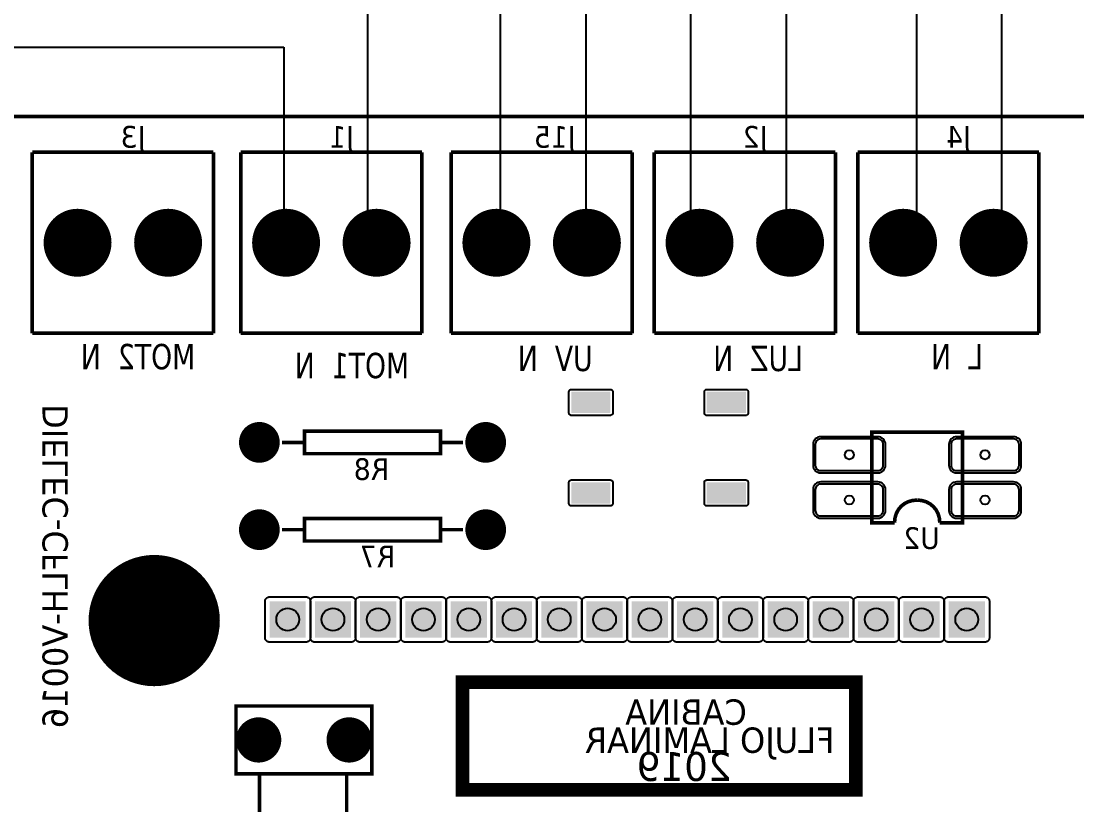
# Model space of a CAD drawing. Header units: millimetres. Extents: x 123.5 to 144.3, y 105.4 to 121.6.
# Drawn here: x 131.668 to 135.297, y 113.019 to 115.713 of the extents above; entities that cross this region are included whole.
import ezdxf

# ---------------------------------------------------------------- set-up
doc = ezdxf.new("R2010")
doc.units = ezdxf.units.MM
doc.layers.add('BLK_12AWG', color=7, linetype='Continuous')
doc.layers.add('WIRES', color=7, linetype='Continuous')
doc.styles.get("Standard").update_dxf_attribs({"font": 'tahoma.ttf'})

# ---------------------------------------------------------------- blocks, each defined once
blk = doc.blocks.new('RPAD')
blk.add_trace([(-0.5, -0.5), (-0.5, 0.5), (0.5, -0.5), (0.5, 0.5)])
blk = doc.blocks.new('EPAD')
at = {"const_width": 0.5}
blk.add_lwpolyline([(-0.25, 0, 1), (0.25, 0, 1)], format="xyb", close=True, dxfattribs=at)
blk = doc.blocks.new('Tarjeta CFLH')
for points, const_width in [([(-7.0905, -1.2844), (-1.456, -1.2844), (-1.456, 2.1675), (-7.0905, 2.1675), (-7.0905, -1.2844)], 0.008), ([(-7.0905, -1.2844), (-1.456, -1.2844), (-1.456, 2.1675), (-7.0905, 2.1675), (-7.0905, -1.2844)], 0.008), ([(-7.0905, -1.2844), (-1.456, -1.2844), (-1.456, 2.1675), (-7.0905, 2.1675), (-7.0905, -1.2844)], 0.008), ([(-5.5527, 2.0888), (-5.5527, 1.6888)], 0.008), ([(-5.1527, 2.0888), (-5.5527, 2.0888)], 0.008), ([(-5.5527, 2.0888), (-5.5527, 1.6888)], 0.008), ([(-5.1527, 2.0888), (-5.5527, 2.0888)], 0.008), ([(-5.5527, 2.0888), (-5.5527, 1.6888)], 0.008), ([(-5.1527, 2.0888), (-5.5527, 2.0888)], 0.008), ([(-5.1527, 2.0888), (-5.1527, 1.6888)], 0.008), ([(-5.1527, 2.0888), (-5.1527, 1.6888)], 0.008), ([(-5.1527, 2.0888), (-5.1527, 1.6888)], 0.008), ([(-5.0921, 2.0888), (-5.0921, 1.6888)], 0.008), ([(-4.6921, 2.0888), (-5.0921, 2.0888)], 0.008), ([(-5.0921, 2.0888), (-5.0921, 1.6888)], 0.008), ([(-4.6921, 2.0888), (-5.0921, 2.0888)], 0.008), ([(-5.0921, 2.0888), (-5.0921, 1.6888)], 0.008), ([(-4.6921, 2.0888), (-5.0921, 2.0888)], 0.008), ([(-4.6921, 2.0888), (-4.6921, 1.6888)], 0.008), ([(-4.6921, 2.0888), (-4.6921, 1.6888)], 0.008), ([(-4.6921, 2.0888), (-4.6921, 1.6888)], 0.008), ([(-4.6275, 2.0888), (-4.6275, 1.6888)], 0.008), ([(-4.2275, 2.0888), (-4.6275, 2.0888)], 0.008), ([(-4.6275, 2.0888), (-4.6275, 1.6888)], 0.008), ([(-4.2275, 2.0888), (-4.6275, 2.0888)], 0.008), ([(-4.6275, 2.0888), (-4.6275, 1.6888)], 0.008), ([(-4.2275, 2.0888), (-4.6275, 2.0888)], 0.008), ([(-4.2275, 2.0888), (-4.2275, 1.6888)], 0.008), ([(-4.2275, 2.0888), (-4.2275, 1.6888)], 0.008), ([(-4.2275, 2.0888), (-4.2275, 1.6888)], 0.008), ([(-4.1787, 2.0888), (-4.1787, 1.6888)], 0.008), ([(-3.7787, 2.0888), (-4.1787, 2.0888)], 0.008), ([(-4.1787, 2.0888), (-4.1787, 1.6888)], 0.008), ([(-3.7787, 2.0888), (-4.1787, 2.0888)], 0.008), ([(-4.1787, 2.0888), (-4.1787, 1.6888)], 0.008), ([(-3.7787, 2.0888), (-4.1787, 2.0888)], 0.008), ([(-3.7787, 2.0888), (-3.7787, 1.6888)], 0.008), ([(-3.7787, 2.0888), (-3.7787, 1.6888)], 0.008), ([(-3.7787, 2.0888), (-3.7787, 1.6888)], 0.008), ([(-3.7291, 2.0888), (-3.7291, 1.6888)], 0.008), ([(-3.3291, 2.0888), (-3.7291, 2.0888)], 0.008), ([(-3.7291, 2.0888), (-3.7291, 1.6888)], 0.008), ([(-3.3291, 2.0888), (-3.7291, 2.0888)], 0.008), ([(-3.7291, 2.0888), (-3.7291, 1.6888)], 0.008), ([(-3.3291, 2.0888), (-3.7291, 2.0888)], 0.008), ([(-3.3291, 2.0888), (-3.3291, 1.6888)], 0.008), ([(-3.3291, 2.0888), (-3.3291, 1.6888)], 0.008), ([(-3.3291, 2.0888), (-3.3291, 1.6888)], 0.008), ([(-5.1527, 1.6888), (-5.5527, 1.6888)], 0.008), ([(-5.1527, 1.6888), (-5.5527, 1.6888)], 0.008), ([(-5.1527, 1.6888), (-5.5527, 1.6888)], 0.008), ([(-4.6921, 1.6888), (-5.0921, 1.6888)], 0.008), ([(-4.6921, 1.6888), (-5.0921, 1.6888)], 0.008), ([(-4.6921, 1.6888), (-5.0921, 1.6888)], 0.008), ([(-4.2275, 1.6888), (-4.6275, 1.6888)], 0.008), ([(-4.2275, 1.6888), (-4.6275, 1.6888)], 0.008), ([(-4.2275, 1.6888), (-4.6275, 1.6888)], 0.008), ([(-3.7787, 1.6888), (-4.1787, 1.6888)], 0.008), ([(-3.7787, 1.6888), (-4.1787, 1.6888)], 0.008), ([(-3.7787, 1.6888), (-4.1787, 1.6888)], 0.008), ([(-3.3291, 1.6888), (-3.7291, 1.6888)], 0.008), ([(-3.3291, 1.6888), (-3.7291, 1.6888)], 0.008), ([(-3.3291, 1.6888), (-3.7291, 1.6888)], 0.008), ([(-4.9511, 1.4228), (-4.6511, 1.4228), (-4.6511, 1.4728), (-4.9511, 1.4728), (-4.9511, 1.4228)], 0.008), ([(-4.9511, 1.4228), (-4.6511, 1.4228), (-4.6511, 1.4728), (-4.9511, 1.4728), (-4.9511, 1.4228)], 0.008), ([(-4.9511, 1.4228), (-4.6511, 1.4228), (-4.6511, 1.4728), (-4.9511, 1.4728), (-4.9511, 1.4228)], 0.008), ([(-3.548, 1.2703), (-3.498, 1.2703), (-3.498, 1.4703), (-3.698, 1.4703), (-3.698, 1.2703), (-3.648, 1.2703)], 0.008), ([(-3.548, 1.2703), (-3.498, 1.2703), (-3.498, 1.4703), (-3.698, 1.4703), (-3.698, 1.2703), (-3.648, 1.2703)], 0.008), ([(-3.548, 1.2703), (-3.498, 1.2703), (-3.498, 1.4703), (-3.698, 1.4703), (-3.698, 1.2703), (-3.648, 1.2703)], 0.008), ([(-4.9511, 1.4478), (-5.0011, 1.4478)], 0.008), ([(-4.9511, 1.4478), (-5.0011, 1.4478)], 0.008), ([(-4.9511, 1.4478), (-5.0011, 1.4478)], 0.008), ([(-4.6011, 1.4478), (-4.6511, 1.4478)], 0.008), ([(-4.6011, 1.4478), (-4.6511, 1.4478)], 0.008), ([(-4.6011, 1.4478), (-4.6511, 1.4478)], 0.008), ([(-3.598, 1.3203), (-3.6084, 1.3193), (-3.618, 1.3166), (-3.6265, 1.3121), (-3.6338, 1.3062), (-3.6398, 1.2989), (-3.6442, 1.2903), (-3.647, 1.2808), (-3.648, 1.2703)], 0.008), ([(-3.598, 1.3203), (-3.6084, 1.3193), (-3.618, 1.3166), (-3.6265, 1.3121), (-3.6338, 1.3062), (-3.6398, 1.2989), (-3.6442, 1.2903), (-3.647, 1.2808), (-3.648, 1.2703)], 0.008), ([(-3.598, 1.3203), (-3.6084, 1.3193), (-3.618, 1.3166), (-3.6265, 1.3121), (-3.6338, 1.3062), (-3.6398, 1.2989), (-3.6442, 1.2903), (-3.647, 1.2808), (-3.648, 1.2703)], 0.008), ([(-3.598, 1.3203), (-3.5878, 1.3193), (-3.5783, 1.3166), (-3.5698, 1.3121), (-3.5625, 1.3062), (-3.5564, 1.2989), (-3.5518, 1.2903), (-3.549, 1.2808), (-3.548, 1.2703)], 0.008), ([(-3.598, 1.3203), (-3.5878, 1.3193), (-3.5783, 1.3166), (-3.5698, 1.3121), (-3.5625, 1.3062), (-3.5564, 1.2989), (-3.5518, 1.2903), (-3.549, 1.2808), (-3.548, 1.2703)], 0.008), ([(-3.598, 1.3203), (-3.5878, 1.3193), (-3.5783, 1.3166), (-3.5698, 1.3121), (-3.5625, 1.3062), (-3.5564, 1.2989), (-3.5518, 1.2903), (-3.549, 1.2808), (-3.548, 1.2703)], 0.008), ([(-4.9511, 1.2299), (-4.6511, 1.2299), (-4.6511, 1.2799), (-4.9511, 1.2799), (-4.9511, 1.2299)], 0.008), ([(-4.9511, 1.2299), (-4.6511, 1.2299), (-4.6511, 1.2799), (-4.9511, 1.2799), (-4.9511, 1.2299)], 0.008), ([(-4.9511, 1.2299), (-4.6511, 1.2299), (-4.6511, 1.2799), (-4.9511, 1.2799), (-4.9511, 1.2299)], 0.008), ([(-5.0011, 1.2549), (-4.9511, 1.2549)], 0.008), ([(-5.0011, 1.2549), (-4.9511, 1.2549)], 0.008), ([(-5.0011, 1.2549), (-4.9511, 1.2549)], 0.008), ([(-4.6511, 1.2549), (-4.6011, 1.2549)], 0.008), ([(-4.6511, 1.2549), (-4.6011, 1.2549)], 0.008), ([(-4.6511, 1.2549), (-4.6011, 1.2549)], 0.008), ([(-4.6026, 0.6803), (-3.7335, 0.6803), (-3.7335, 0.918), (-4.6026, 0.918), (-4.6026, 0.6803)], 0.03), ([(-4.6026, 0.6803), (-3.7335, 0.6803), (-3.7335, 0.918), (-4.6026, 0.918), (-4.6026, 0.6803)], 0.03), ([(-4.6026, 0.6803), (-3.7335, 0.6803), (-3.7335, 0.918), (-4.6026, 0.918), (-4.6026, 0.6803)], 0.03), ([(-5.1027, 0.7154), (-4.8027, 0.7154), (-4.8027, 0.8654), (-5.1027, 0.8654), (-5.1027, 0.7154)], 0.008), ([(-5.1027, 0.7154), (-4.8027, 0.7154), (-4.8027, 0.8654), (-5.1027, 0.8654), (-5.1027, 0.7154)], 0.008), ([(-5.1027, 0.7154), (-4.8027, 0.7154), (-4.8027, 0.8654), (-5.1027, 0.8654), (-5.1027, 0.7154)], 0.008), ([(-5.0511, 0.4951), (-4.8582, 0.4951), (-4.8582, 0.7156), (-5.0511, 0.7156), (-5.0511, 0.4951)], 0.008), ([(-5.0511, 0.4951), (-4.8582, 0.4951), (-4.8582, 0.7156), (-5.0511, 0.7156), (-5.0511, 0.4951)], 0.008), ([(-5.0511, 0.4951), (-4.8582, 0.4951), (-4.8582, 0.7156), (-5.0511, 0.7156), (-5.0511, 0.4951)], 0.008)]:
    blk.add_lwpolyline(points, dxfattribs=dict(const_width=const_width))
for points in [[(-4.3671, 1.5124), (-4.3671, 1.5597), (-4.367, 1.5607), (-4.3668, 1.5616), (-4.3663, 1.5625), (-4.3657, 1.5632), (-4.365, 1.5638), (-4.3641, 1.5643), (-4.3632, 1.5646), (-4.3621, 1.5647), (-4.2755, 1.5647), (-4.2745, 1.5646), (-4.2736, 1.5643), (-4.2727, 1.5638), (-4.272, 1.5632), (-4.2714, 1.5625), (-4.2709, 1.5616), (-4.2706, 1.5607), (-4.2705, 1.5597), (-4.2705, 1.5124), (-4.2706, 1.5114), (-4.2709, 1.5104), (-4.2714, 1.5096), (-4.272, 1.5089), (-4.2727, 1.5083), (-4.2736, 1.5078), (-4.2745, 1.5075), (-4.2755, 1.5074), (-4.3621, 1.5074), (-4.3632, 1.5075), (-4.3641, 1.5078), (-4.365, 1.5083), (-4.3657, 1.5089), (-4.3663, 1.5096), (-4.3668, 1.5104), (-4.367, 1.5114), (-4.3671, 1.5124)], [(-3.9713, 1.5597), (-3.9713, 1.5124), (-3.9714, 1.5114), (-3.9717, 1.5104), (-3.9722, 1.5096), (-3.9728, 1.5089), (-3.9735, 1.5083), (-3.9744, 1.5078), (-3.9753, 1.5075), (-3.9763, 1.5074), (-4.0629, 1.5074), (-4.064, 1.5075), (-4.0649, 1.5078), (-4.0658, 1.5083), (-4.0665, 1.5089), (-4.0671, 1.5096), (-4.0675, 1.5104), (-4.0678, 1.5114), (-4.0679, 1.5124), (-4.0679, 1.5597), (-4.0678, 1.5607), (-4.0675, 1.5616), (-4.0671, 1.5625), (-4.0665, 1.5632), (-4.0658, 1.5638), (-4.0649, 1.5643), (-4.064, 1.5646), (-4.0629, 1.5647), (-3.9763, 1.5647), (-3.9753, 1.5646), (-3.9744, 1.5643), (-3.9735, 1.5638), (-3.9728, 1.5632), (-3.9722, 1.5625), (-3.9717, 1.5616), (-3.9714, 1.5607), (-3.9713, 1.5597)], [(-3.668, 1.3973), (-3.668, 1.4433), (-3.6683, 1.4468), (-3.6693, 1.45), (-3.6708, 1.4529), (-3.6729, 1.4554), (-3.6754, 1.4574), (-3.6783, 1.459), (-3.6815, 1.46), (-3.685, 1.4603), (-3.811, 1.4603), (-3.8144, 1.46), (-3.8177, 1.459), (-3.8206, 1.4574), (-3.8231, 1.4554), (-3.8251, 1.4529), (-3.8267, 1.45), (-3.8276, 1.4468), (-3.828, 1.4433), (-3.828, 1.3973), (-3.8276, 1.3938), (-3.8267, 1.3906), (-3.8251, 1.3877), (-3.8231, 1.3852), (-3.8206, 1.3831), (-3.8177, 1.3816), (-3.8144, 1.3806), (-3.811, 1.3803), (-3.685, 1.3803), (-3.6815, 1.3806), (-3.6783, 1.3816), (-3.6754, 1.3831), (-3.6729, 1.3852), (-3.6708, 1.3877), (-3.6693, 1.3906), (-3.6683, 1.3938), (-3.668, 1.3973)], [(-3.673, 1.3973), (-3.673, 1.4433), (-3.6732, 1.4457), (-3.6739, 1.448), (-3.675, 1.4501), (-3.6764, 1.4518), (-3.6782, 1.4533), (-3.6803, 1.4544), (-3.6825, 1.4551), (-3.685, 1.4553), (-3.811, 1.4553), (-3.8134, 1.4551), (-3.8157, 1.4544), (-3.8177, 1.4533), (-3.8195, 1.4518), (-3.821, 1.4501), (-3.822, 1.448), (-3.8227, 1.4457), (-3.823, 1.4433), (-3.823, 1.3973), (-3.8227, 1.3948), (-3.822, 1.3926), (-3.821, 1.3905), (-3.8195, 1.3888), (-3.8177, 1.3873), (-3.8157, 1.3862), (-3.8134, 1.3855), (-3.811, 1.3853), (-3.685, 1.3853), (-3.6825, 1.3855), (-3.6803, 1.3862), (-3.6782, 1.3873), (-3.6764, 1.3888), (-3.675, 1.3905), (-3.6739, 1.3926), (-3.6732, 1.3948), (-3.673, 1.3973)], [(-3.368, 1.3973), (-3.368, 1.4433), (-3.3683, 1.4468), (-3.3693, 1.45), (-3.3708, 1.4529), (-3.3729, 1.4554), (-3.3754, 1.4574), (-3.3783, 1.459), (-3.3815, 1.46), (-3.385, 1.4603), (-3.511, 1.4603), (-3.5144, 1.46), (-3.5177, 1.459), (-3.5206, 1.4574), (-3.5231, 1.4554), (-3.5251, 1.4529), (-3.5267, 1.45), (-3.5276, 1.4468), (-3.528, 1.4433), (-3.528, 1.3973), (-3.5276, 1.3938), (-3.5267, 1.3906), (-3.5251, 1.3877), (-3.5231, 1.3852), (-3.5206, 1.3831), (-3.5177, 1.3816), (-3.5144, 1.3806), (-3.511, 1.3803), (-3.385, 1.3803), (-3.3815, 1.3806), (-3.3783, 1.3816), (-3.3754, 1.3831), (-3.3729, 1.3852), (-3.3708, 1.3877), (-3.3693, 1.3906), (-3.3683, 1.3938), (-3.368, 1.3973)], [(-3.373, 1.3973), (-3.373, 1.4433), (-3.3732, 1.4457), (-3.3739, 1.448), (-3.375, 1.4501), (-3.3764, 1.4518), (-3.3782, 1.4533), (-3.3803, 1.4544), (-3.3825, 1.4551), (-3.385, 1.4553), (-3.511, 1.4553), (-3.5134, 1.4551), (-3.5157, 1.4544), (-3.5177, 1.4533), (-3.5195, 1.4518), (-3.521, 1.4501), (-3.522, 1.448), (-3.5227, 1.4457), (-3.523, 1.4433), (-3.523, 1.3973), (-3.5227, 1.3948), (-3.522, 1.3926), (-3.521, 1.3905), (-3.5195, 1.3888), (-3.5177, 1.3873), (-3.5157, 1.3862), (-3.5134, 1.3855), (-3.511, 1.3853), (-3.385, 1.3853), (-3.3825, 1.3855), (-3.3803, 1.3862), (-3.3782, 1.3873), (-3.3764, 1.3888), (-3.375, 1.3905), (-3.3739, 1.3926), (-3.3732, 1.3948), (-3.373, 1.3973)], [(-4.3671, 1.3124), (-4.3671, 1.3597), (-4.367, 1.3607), (-4.3668, 1.3616), (-4.3663, 1.3625), (-4.3657, 1.3632), (-4.365, 1.3638), (-4.3641, 1.3643), (-4.3632, 1.3646), (-4.3621, 1.3647), (-4.2755, 1.3647), (-4.2745, 1.3646), (-4.2736, 1.3643), (-4.2727, 1.3638), (-4.272, 1.3632), (-4.2714, 1.3625), (-4.2709, 1.3616), (-4.2706, 1.3607), (-4.2705, 1.3597), (-4.2705, 1.3124), (-4.2706, 1.3114), (-4.2709, 1.3104), (-4.2714, 1.3096), (-4.272, 1.3089), (-4.2727, 1.3083), (-4.2736, 1.3078), (-4.2745, 1.3075), (-4.2755, 1.3074), (-4.3621, 1.3074), (-4.3632, 1.3075), (-4.3641, 1.3078), (-4.365, 1.3083), (-4.3657, 1.3089), (-4.3663, 1.3096), (-4.3668, 1.3104), (-4.367, 1.3114), (-4.3671, 1.3124)], [(-3.9713, 1.3597), (-3.9713, 1.3124), (-3.9714, 1.3114), (-3.9717, 1.3104), (-3.9722, 1.3096), (-3.9728, 1.3089), (-3.9735, 1.3083), (-3.9744, 1.3078), (-3.9753, 1.3075), (-3.9763, 1.3074), (-4.0629, 1.3074), (-4.064, 1.3075), (-4.0649, 1.3078), (-4.0658, 1.3083), (-4.0665, 1.3089), (-4.0671, 1.3096), (-4.0675, 1.3104), (-4.0678, 1.3114), (-4.0679, 1.3124), (-4.0679, 1.3597), (-4.0678, 1.3607), (-4.0675, 1.3616), (-4.0671, 1.3625), (-4.0665, 1.3632), (-4.0658, 1.3638), (-4.0649, 1.3643), (-4.064, 1.3646), (-4.0629, 1.3647), (-3.9763, 1.3647), (-3.9753, 1.3646), (-3.9744, 1.3643), (-3.9735, 1.3638), (-3.9728, 1.3632), (-3.9722, 1.3625), (-3.9717, 1.3616), (-3.9714, 1.3607), (-3.9713, 1.3597)], [(-3.668, 1.2973), (-3.668, 1.3433), (-3.6683, 1.3468), (-3.6693, 1.35), (-3.6708, 1.3529), (-3.6729, 1.3554), (-3.6754, 1.3574), (-3.6783, 1.359), (-3.6815, 1.36), (-3.685, 1.3603), (-3.811, 1.3603), (-3.8144, 1.36), (-3.8177, 1.359), (-3.8206, 1.3574), (-3.8231, 1.3554), (-3.8251, 1.3529), (-3.8267, 1.35), (-3.8276, 1.3468), (-3.828, 1.3433), (-3.828, 1.2973), (-3.8276, 1.2938), (-3.8267, 1.2906), (-3.8251, 1.2877), (-3.8231, 1.2852), (-3.8206, 1.2831), (-3.8177, 1.2816), (-3.8144, 1.2806), (-3.811, 1.2803), (-3.685, 1.2803), (-3.6815, 1.2806), (-3.6783, 1.2816), (-3.6754, 1.2831), (-3.6729, 1.2852), (-3.6708, 1.2877), (-3.6693, 1.2906), (-3.6683, 1.2938), (-3.668, 1.2973)], [(-3.673, 1.2973), (-3.673, 1.3433), (-3.6732, 1.3457), (-3.6739, 1.348), (-3.675, 1.3501), (-3.6764, 1.3518), (-3.6782, 1.3533), (-3.6803, 1.3544), (-3.6825, 1.3551), (-3.685, 1.3553), (-3.811, 1.3553), (-3.8134, 1.3551), (-3.8157, 1.3544), (-3.8177, 1.3533), (-3.8195, 1.3518), (-3.821, 1.3501), (-3.822, 1.348), (-3.8227, 1.3457), (-3.823, 1.3433), (-3.823, 1.2973), (-3.8227, 1.2948), (-3.822, 1.2926), (-3.821, 1.2905), (-3.8195, 1.2888), (-3.8177, 1.2873), (-3.8157, 1.2862), (-3.8134, 1.2855), (-3.811, 1.2853), (-3.685, 1.2853), (-3.6825, 1.2855), (-3.6803, 1.2862), (-3.6782, 1.2873), (-3.6764, 1.2888), (-3.675, 1.2905), (-3.6739, 1.2926), (-3.6732, 1.2948), (-3.673, 1.2973)], [(-3.368, 1.2973), (-3.368, 1.3433), (-3.3683, 1.3468), (-3.3693, 1.35), (-3.3708, 1.3529), (-3.3729, 1.3554), (-3.3754, 1.3574), (-3.3783, 1.359), (-3.3815, 1.36), (-3.385, 1.3603), (-3.511, 1.3603), (-3.5144, 1.36), (-3.5177, 1.359), (-3.5206, 1.3574), (-3.5231, 1.3554), (-3.5251, 1.3529), (-3.5267, 1.35), (-3.5276, 1.3468), (-3.528, 1.3433), (-3.528, 1.2973), (-3.5276, 1.2938), (-3.5267, 1.2906), (-3.5251, 1.2877), (-3.5231, 1.2852), (-3.5206, 1.2831), (-3.5177, 1.2816), (-3.5144, 1.2806), (-3.511, 1.2803), (-3.385, 1.2803), (-3.3815, 1.2806), (-3.3783, 1.2816), (-3.3754, 1.2831), (-3.3729, 1.2852), (-3.3708, 1.2877), (-3.3693, 1.2906), (-3.3683, 1.2938), (-3.368, 1.2973)], [(-3.373, 1.2973), (-3.373, 1.3433), (-3.3732, 1.3457), (-3.3739, 1.348), (-3.375, 1.3501), (-3.3764, 1.3518), (-3.3782, 1.3533), (-3.3803, 1.3544), (-3.3825, 1.3551), (-3.385, 1.3553), (-3.511, 1.3553), (-3.5134, 1.3551), (-3.5157, 1.3544), (-3.5177, 1.3533), (-3.5195, 1.3518), (-3.521, 1.3501), (-3.522, 1.348), (-3.5227, 1.3457), (-3.523, 1.3433), (-3.523, 1.2973), (-3.5227, 1.2948), (-3.522, 1.2926), (-3.521, 1.2905), (-3.5195, 1.2888), (-3.5177, 1.2873), (-3.5157, 1.2862), (-3.5134, 1.2855), (-3.511, 1.2853), (-3.385, 1.2853), (-3.3825, 1.2855), (-3.3803, 1.2862), (-3.3782, 1.2873), (-3.3764, 1.2888), (-3.375, 1.2905), (-3.3739, 1.2926), (-3.3732, 1.2948), (-3.373, 1.2973)], [(-5.0285, 1.1065), (-4.9485, 1.1065), (-4.9474, 1.1065), (-4.9464, 1.1063), (-4.9455, 1.1061), (-4.9445, 1.1057), (-4.9437, 1.1053), (-4.9428, 1.1048), (-4.9421, 1.1043), (-4.9414, 1.1036), (-4.9407, 1.1029), (-4.9402, 1.1022), (-4.9397, 1.1013), (-4.9392, 1.1005), (-4.9389, 1.0995), (-4.9387, 1.0986), (-4.9385, 1.0976), (-4.9385, 1.0965), (-4.9385, 1.0165), (-4.9385, 1.0155), (-4.9387, 1.0145), (-4.9389, 1.0135), (-4.9392, 1.0126), (-4.9397, 1.0117), (-4.9402, 1.0109), (-4.9407, 1.0101), (-4.9414, 1.0094), (-4.9421, 1.0088), (-4.9428, 1.0082), (-4.9437, 1.0077), (-4.9445, 1.0073), (-4.9455, 1.007), (-4.9464, 1.0067), (-4.9474, 1.0066), (-4.9485, 1.0065), (-5.0285, 1.0065), (-5.0295, 1.0066), (-5.0305, 1.0067), (-5.0315, 1.007), (-5.0324, 1.0073), (-5.0333, 1.0077), (-5.0341, 1.0082), (-5.0349, 1.0088), (-5.0356, 1.0094), (-5.0362, 1.0101), (-5.0368, 1.0109), (-5.0373, 1.0117), (-5.0377, 1.0126), (-5.038, 1.0135), (-5.0383, 1.0145), (-5.0384, 1.0155), (-5.0385, 1.0165), (-5.0385, 1.0965), (-5.0384, 1.0976), (-5.0383, 1.0986), (-5.038, 1.0995), (-5.0377, 1.1005), (-5.0373, 1.1013), (-5.0368, 1.1022), (-5.0362, 1.1029), (-5.0356, 1.1036), (-5.0349, 1.1043), (-5.0341, 1.1048), (-5.0333, 1.1053), (-5.0324, 1.1057), (-5.0315, 1.1061), (-5.0305, 1.1063), (-5.0295, 1.1065), (-5.0285, 1.1065)], [(-4.9285, 1.1065), (-4.8485, 1.1065), (-4.8474, 1.1065), (-4.8464, 1.1063), (-4.8455, 1.1061), (-4.8445, 1.1057), (-4.8437, 1.1053), (-4.8428, 1.1048), (-4.8421, 1.1043), (-4.8414, 1.1036), (-4.8407, 1.1029), (-4.8402, 1.1022), (-4.8397, 1.1013), (-4.8392, 1.1005), (-4.8389, 1.0995), (-4.8387, 1.0986), (-4.8385, 1.0976), (-4.8385, 1.0965), (-4.8385, 1.0165), (-4.8385, 1.0155), (-4.8387, 1.0145), (-4.8389, 1.0135), (-4.8392, 1.0126), (-4.8397, 1.0117), (-4.8402, 1.0109), (-4.8407, 1.0101), (-4.8414, 1.0094), (-4.8421, 1.0088), (-4.8428, 1.0082), (-4.8437, 1.0077), (-4.8445, 1.0073), (-4.8455, 1.007), (-4.8464, 1.0067), (-4.8474, 1.0066), (-4.8485, 1.0065), (-4.9285, 1.0065), (-4.9295, 1.0066), (-4.9305, 1.0067), (-4.9315, 1.007), (-4.9324, 1.0073), (-4.9333, 1.0077), (-4.9341, 1.0082), (-4.9349, 1.0088), (-4.9356, 1.0094), (-4.9362, 1.0101), (-4.9368, 1.0109), (-4.9373, 1.0117), (-4.9377, 1.0126), (-4.938, 1.0135), (-4.9383, 1.0145), (-4.9384, 1.0155), (-4.9385, 1.0165), (-4.9385, 1.0965), (-4.9384, 1.0976), (-4.9383, 1.0986), (-4.938, 1.0995), (-4.9377, 1.1005), (-4.9373, 1.1013), (-4.9368, 1.1022), (-4.9362, 1.1029), (-4.9356, 1.1036), (-4.9349, 1.1043), (-4.9341, 1.1048), (-4.9333, 1.1053), (-4.9324, 1.1057), (-4.9315, 1.1061), (-4.9305, 1.1063), (-4.9295, 1.1065), (-4.9285, 1.1065)], [(-4.8285, 1.1065), (-4.7485, 1.1065), (-4.7474, 1.1065), (-4.7464, 1.1063), (-4.7455, 1.1061), (-4.7445, 1.1057), (-4.7437, 1.1053), (-4.7428, 1.1048), (-4.7421, 1.1043), (-4.7414, 1.1036), (-4.7407, 1.1029), (-4.7402, 1.1022), (-4.7397, 1.1013), (-4.7392, 1.1005), (-4.7389, 1.0995), (-4.7387, 1.0986), (-4.7385, 1.0976), (-4.7385, 1.0965), (-4.7385, 1.0165), (-4.7385, 1.0155), (-4.7387, 1.0145), (-4.7389, 1.0135), (-4.7392, 1.0126), (-4.7397, 1.0117), (-4.7402, 1.0109), (-4.7407, 1.0101), (-4.7414, 1.0094), (-4.7421, 1.0088), (-4.7428, 1.0082), (-4.7437, 1.0077), (-4.7445, 1.0073), (-4.7455, 1.007), (-4.7464, 1.0067), (-4.7474, 1.0066), (-4.7485, 1.0065), (-4.8285, 1.0065), (-4.8295, 1.0066), (-4.8305, 1.0067), (-4.8315, 1.007), (-4.8324, 1.0073), (-4.8333, 1.0077), (-4.8341, 1.0082), (-4.8349, 1.0088), (-4.8356, 1.0094), (-4.8362, 1.0101), (-4.8368, 1.0109), (-4.8373, 1.0117), (-4.8377, 1.0126), (-4.838, 1.0135), (-4.8383, 1.0145), (-4.8384, 1.0155), (-4.8385, 1.0165), (-4.8385, 1.0965), (-4.8384, 1.0976), (-4.8383, 1.0986), (-4.838, 1.0995), (-4.8377, 1.1005), (-4.8373, 1.1013), (-4.8368, 1.1022), (-4.8362, 1.1029), (-4.8356, 1.1036), (-4.8349, 1.1043), (-4.8341, 1.1048), (-4.8333, 1.1053), (-4.8324, 1.1057), (-4.8315, 1.1061), (-4.8305, 1.1063), (-4.8295, 1.1065), (-4.8285, 1.1065)], [(-4.7285, 1.1065), (-4.6485, 1.1065), (-4.6474, 1.1065), (-4.6464, 1.1063), (-4.6455, 1.1061), (-4.6445, 1.1057), (-4.6437, 1.1053), (-4.6428, 1.1048), (-4.6421, 1.1043), (-4.6414, 1.1036), (-4.6407, 1.1029), (-4.6402, 1.1022), (-4.6397, 1.1013), (-4.6392, 1.1005), (-4.6389, 1.0995), (-4.6387, 1.0986), (-4.6385, 1.0976), (-4.6385, 1.0965), (-4.6385, 1.0165), (-4.6385, 1.0155), (-4.6387, 1.0145), (-4.6389, 1.0135), (-4.6392, 1.0126), (-4.6397, 1.0117), (-4.6402, 1.0109), (-4.6407, 1.0101), (-4.6414, 1.0094), (-4.6421, 1.0088), (-4.6428, 1.0082), (-4.6437, 1.0077), (-4.6445, 1.0073), (-4.6455, 1.007), (-4.6464, 1.0067), (-4.6474, 1.0066), (-4.6485, 1.0065), (-4.7285, 1.0065), (-4.7295, 1.0066), (-4.7305, 1.0067), (-4.7315, 1.007), (-4.7324, 1.0073), (-4.7333, 1.0077), (-4.7341, 1.0082), (-4.7349, 1.0088), (-4.7356, 1.0094), (-4.7362, 1.0101), (-4.7368, 1.0109), (-4.7373, 1.0117), (-4.7377, 1.0126), (-4.738, 1.0135), (-4.7383, 1.0145), (-4.7384, 1.0155), (-4.7385, 1.0165), (-4.7385, 1.0965), (-4.7384, 1.0976), (-4.7383, 1.0986), (-4.738, 1.0995), (-4.7377, 1.1005), (-4.7373, 1.1013), (-4.7368, 1.1022), (-4.7362, 1.1029), (-4.7356, 1.1036), (-4.7349, 1.1043), (-4.7341, 1.1048), (-4.7333, 1.1053), (-4.7324, 1.1057), (-4.7315, 1.1061), (-4.7305, 1.1063), (-4.7295, 1.1065), (-4.7285, 1.1065)], [(-4.6285, 1.1065), (-4.5485, 1.1065), (-4.5474, 1.1065), (-4.5464, 1.1063), (-4.5455, 1.1061), (-4.5445, 1.1057), (-4.5437, 1.1053), (-4.5428, 1.1048), (-4.5421, 1.1043), (-4.5414, 1.1036), (-4.5407, 1.1029), (-4.5402, 1.1022), (-4.5397, 1.1013), (-4.5392, 1.1005), (-4.5389, 1.0995), (-4.5387, 1.0986), (-4.5385, 1.0976), (-4.5385, 1.0965), (-4.5385, 1.0165), (-4.5385, 1.0155), (-4.5387, 1.0145), (-4.5389, 1.0135), (-4.5392, 1.0126), (-4.5397, 1.0117), (-4.5402, 1.0109), (-4.5407, 1.0101), (-4.5414, 1.0094), (-4.5421, 1.0088), (-4.5428, 1.0082), (-4.5437, 1.0077), (-4.5445, 1.0073), (-4.5455, 1.007), (-4.5464, 1.0067), (-4.5474, 1.0066), (-4.5485, 1.0065), (-4.6285, 1.0065), (-4.6295, 1.0066), (-4.6305, 1.0067), (-4.6315, 1.007), (-4.6324, 1.0073), (-4.6333, 1.0077), (-4.6341, 1.0082), (-4.6349, 1.0088), (-4.6356, 1.0094), (-4.6362, 1.0101), (-4.6368, 1.0109), (-4.6373, 1.0117), (-4.6377, 1.0126), (-4.638, 1.0135), (-4.6383, 1.0145), (-4.6384, 1.0155), (-4.6385, 1.0165), (-4.6385, 1.0965), (-4.6384, 1.0976), (-4.6383, 1.0986), (-4.638, 1.0995), (-4.6377, 1.1005), (-4.6373, 1.1013), (-4.6368, 1.1022), (-4.6362, 1.1029), (-4.6356, 1.1036), (-4.6349, 1.1043), (-4.6341, 1.1048), (-4.6333, 1.1053), (-4.6324, 1.1057), (-4.6315, 1.1061), (-4.6305, 1.1063), (-4.6295, 1.1065), (-4.6285, 1.1065)], [(-4.5285, 1.1065), (-4.4485, 1.1065), (-4.4474, 1.1065), (-4.4464, 1.1063), (-4.4455, 1.1061), (-4.4445, 1.1057), (-4.4437, 1.1053), (-4.4428, 1.1048), (-4.4421, 1.1043), (-4.4414, 1.1036), (-4.4407, 1.1029), (-4.4402, 1.1022), (-4.4397, 1.1013), (-4.4392, 1.1005), (-4.4389, 1.0995), (-4.4387, 1.0986), (-4.4385, 1.0976), (-4.4385, 1.0965), (-4.4385, 1.0165), (-4.4385, 1.0155), (-4.4387, 1.0145), (-4.4389, 1.0135), (-4.4392, 1.0126), (-4.4397, 1.0117), (-4.4402, 1.0109), (-4.4407, 1.0101), (-4.4414, 1.0094), (-4.4421, 1.0088), (-4.4428, 1.0082), (-4.4437, 1.0077), (-4.4445, 1.0073), (-4.4455, 1.007), (-4.4464, 1.0067), (-4.4474, 1.0066), (-4.4485, 1.0065), (-4.5285, 1.0065), (-4.5295, 1.0066), (-4.5305, 1.0067), (-4.5315, 1.007), (-4.5324, 1.0073), (-4.5333, 1.0077), (-4.5341, 1.0082), (-4.5349, 1.0088), (-4.5356, 1.0094), (-4.5362, 1.0101), (-4.5368, 1.0109), (-4.5373, 1.0117), (-4.5377, 1.0126), (-4.538, 1.0135), (-4.5383, 1.0145), (-4.5384, 1.0155), (-4.5385, 1.0165), (-4.5385, 1.0965), (-4.5384, 1.0976), (-4.5383, 1.0986), (-4.538, 1.0995), (-4.5377, 1.1005), (-4.5373, 1.1013), (-4.5368, 1.1022), (-4.5362, 1.1029), (-4.5356, 1.1036), (-4.5349, 1.1043), (-4.5341, 1.1048), (-4.5333, 1.1053), (-4.5324, 1.1057), (-4.5315, 1.1061), (-4.5305, 1.1063), (-4.5295, 1.1065), (-4.5285, 1.1065)], [(-4.4285, 1.1065), (-4.3485, 1.1065), (-4.3474, 1.1065), (-4.3464, 1.1063), (-4.3455, 1.1061), (-4.3445, 1.1057), (-4.3437, 1.1053), (-4.3428, 1.1048), (-4.3421, 1.1043), (-4.3414, 1.1036), (-4.3407, 1.1029), (-4.3402, 1.1022), (-4.3397, 1.1013), (-4.3392, 1.1005), (-4.3389, 1.0995), (-4.3387, 1.0986), (-4.3385, 1.0976), (-4.3385, 1.0965), (-4.3385, 1.0165), (-4.3385, 1.0155), (-4.3387, 1.0145), (-4.3389, 1.0135), (-4.3392, 1.0126), (-4.3397, 1.0117), (-4.3402, 1.0109), (-4.3407, 1.0101), (-4.3414, 1.0094), (-4.3421, 1.0088), (-4.3428, 1.0082), (-4.3437, 1.0077), (-4.3445, 1.0073), (-4.3455, 1.007), (-4.3464, 1.0067), (-4.3474, 1.0066), (-4.3485, 1.0065), (-4.4285, 1.0065), (-4.4295, 1.0066), (-4.4305, 1.0067), (-4.4315, 1.007), (-4.4324, 1.0073), (-4.4333, 1.0077), (-4.4341, 1.0082), (-4.4349, 1.0088), (-4.4356, 1.0094), (-4.4362, 1.0101), (-4.4368, 1.0109), (-4.4373, 1.0117), (-4.4377, 1.0126), (-4.438, 1.0135), (-4.4383, 1.0145), (-4.4384, 1.0155), (-4.4385, 1.0165), (-4.4385, 1.0965), (-4.4384, 1.0976), (-4.4383, 1.0986), (-4.438, 1.0995), (-4.4377, 1.1005), (-4.4373, 1.1013), (-4.4368, 1.1022), (-4.4362, 1.1029), (-4.4356, 1.1036), (-4.4349, 1.1043), (-4.4341, 1.1048), (-4.4333, 1.1053), (-4.4324, 1.1057), (-4.4315, 1.1061), (-4.4305, 1.1063), (-4.4295, 1.1065), (-4.4285, 1.1065)], [(-4.3285, 1.1065), (-4.2485, 1.1065), (-4.2474, 1.1065), (-4.2464, 1.1063), (-4.2455, 1.1061), (-4.2445, 1.1057), (-4.2437, 1.1053), (-4.2428, 1.1048), (-4.2421, 1.1043), (-4.2414, 1.1036), (-4.2407, 1.1029), (-4.2402, 1.1022), (-4.2397, 1.1013), (-4.2392, 1.1005), (-4.2389, 1.0995), (-4.2387, 1.0986), (-4.2385, 1.0976), (-4.2385, 1.0965), (-4.2385, 1.0165), (-4.2385, 1.0155), (-4.2387, 1.0145), (-4.2389, 1.0135), (-4.2392, 1.0126), (-4.2397, 1.0117), (-4.2402, 1.0109), (-4.2407, 1.0101), (-4.2414, 1.0094), (-4.2421, 1.0088), (-4.2428, 1.0082), (-4.2437, 1.0077), (-4.2445, 1.0073), (-4.2455, 1.007), (-4.2464, 1.0067), (-4.2474, 1.0066), (-4.2485, 1.0065), (-4.3285, 1.0065), (-4.3295, 1.0066), (-4.3305, 1.0067), (-4.3315, 1.007), (-4.3324, 1.0073), (-4.3333, 1.0077), (-4.3341, 1.0082), (-4.3349, 1.0088), (-4.3356, 1.0094), (-4.3362, 1.0101), (-4.3368, 1.0109), (-4.3373, 1.0117), (-4.3377, 1.0126), (-4.338, 1.0135), (-4.3383, 1.0145), (-4.3384, 1.0155), (-4.3385, 1.0165), (-4.3385, 1.0965), (-4.3384, 1.0976), (-4.3383, 1.0986), (-4.338, 1.0995), (-4.3377, 1.1005), (-4.3373, 1.1013), (-4.3368, 1.1022), (-4.3362, 1.1029), (-4.3356, 1.1036), (-4.3349, 1.1043), (-4.3341, 1.1048), (-4.3333, 1.1053), (-4.3324, 1.1057), (-4.3315, 1.1061), (-4.3305, 1.1063), (-4.3295, 1.1065), (-4.3285, 1.1065)], [(-4.2285, 1.1065), (-4.1485, 1.1065), (-4.1474, 1.1065), (-4.1464, 1.1063), (-4.1455, 1.1061), (-4.1445, 1.1057), (-4.1437, 1.1053), (-4.1428, 1.1048), (-4.1421, 1.1043), (-4.1414, 1.1036), (-4.1407, 1.1029), (-4.1402, 1.1022), (-4.1397, 1.1013), (-4.1392, 1.1005), (-4.1389, 1.0995), (-4.1387, 1.0986), (-4.1385, 1.0976), (-4.1385, 1.0965), (-4.1385, 1.0165), (-4.1385, 1.0155), (-4.1387, 1.0145), (-4.1389, 1.0135), (-4.1392, 1.0126), (-4.1397, 1.0117), (-4.1402, 1.0109), (-4.1407, 1.0101), (-4.1414, 1.0094), (-4.1421, 1.0088), (-4.1428, 1.0082), (-4.1437, 1.0077), (-4.1445, 1.0073), (-4.1455, 1.007), (-4.1464, 1.0067), (-4.1474, 1.0066), (-4.1485, 1.0065), (-4.2285, 1.0065), (-4.2295, 1.0066), (-4.2305, 1.0067), (-4.2315, 1.007), (-4.2324, 1.0073), (-4.2333, 1.0077), (-4.2341, 1.0082), (-4.2349, 1.0088), (-4.2356, 1.0094), (-4.2362, 1.0101), (-4.2368, 1.0109), (-4.2373, 1.0117), (-4.2377, 1.0126), (-4.238, 1.0135), (-4.2383, 1.0145), (-4.2384, 1.0155), (-4.2385, 1.0165), (-4.2385, 1.0965), (-4.2384, 1.0976), (-4.2383, 1.0986), (-4.238, 1.0995), (-4.2377, 1.1005), (-4.2373, 1.1013), (-4.2368, 1.1022), (-4.2362, 1.1029), (-4.2356, 1.1036), (-4.2349, 1.1043), (-4.2341, 1.1048), (-4.2333, 1.1053), (-4.2324, 1.1057), (-4.2315, 1.1061), (-4.2305, 1.1063), (-4.2295, 1.1065), (-4.2285, 1.1065)], [(-4.1285, 1.1065), (-4.0485, 1.1065), (-4.0474, 1.1065), (-4.0464, 1.1063), (-4.0455, 1.1061), (-4.0445, 1.1057), (-4.0437, 1.1053), (-4.0428, 1.1048), (-4.0421, 1.1043), (-4.0414, 1.1036), (-4.0407, 1.1029), (-4.0402, 1.1022), (-4.0397, 1.1013), (-4.0392, 1.1005), (-4.0389, 1.0995), (-4.0387, 1.0986), (-4.0385, 1.0976), (-4.0385, 1.0965), (-4.0385, 1.0165), (-4.0385, 1.0155), (-4.0387, 1.0145), (-4.0389, 1.0135), (-4.0392, 1.0126), (-4.0397, 1.0117), (-4.0402, 1.0109), (-4.0407, 1.0101), (-4.0414, 1.0094), (-4.0421, 1.0088), (-4.0428, 1.0082), (-4.0437, 1.0077), (-4.0445, 1.0073), (-4.0455, 1.007), (-4.0464, 1.0067), (-4.0474, 1.0066), (-4.0485, 1.0065), (-4.1285, 1.0065), (-4.1295, 1.0066), (-4.1305, 1.0067), (-4.1315, 1.007), (-4.1324, 1.0073), (-4.1333, 1.0077), (-4.1341, 1.0082), (-4.1349, 1.0088), (-4.1356, 1.0094), (-4.1362, 1.0101), (-4.1368, 1.0109), (-4.1373, 1.0117), (-4.1377, 1.0126), (-4.138, 1.0135), (-4.1383, 1.0145), (-4.1384, 1.0155), (-4.1385, 1.0165), (-4.1385, 1.0965), (-4.1384, 1.0976), (-4.1383, 1.0986), (-4.138, 1.0995), (-4.1377, 1.1005), (-4.1373, 1.1013), (-4.1368, 1.1022), (-4.1362, 1.1029), (-4.1356, 1.1036), (-4.1349, 1.1043), (-4.1341, 1.1048), (-4.1333, 1.1053), (-4.1324, 1.1057), (-4.1315, 1.1061), (-4.1305, 1.1063), (-4.1295, 1.1065), (-4.1285, 1.1065)], [(-4.0285, 1.1065), (-3.9485, 1.1065), (-3.9474, 1.1065), (-3.9464, 1.1063), (-3.9455, 1.1061), (-3.9445, 1.1057), (-3.9437, 1.1053), (-3.9428, 1.1048), (-3.9421, 1.1043), (-3.9414, 1.1036), (-3.9407, 1.1029), (-3.9402, 1.1022), (-3.9397, 1.1013), (-3.9392, 1.1005), (-3.9389, 1.0995), (-3.9387, 1.0986), (-3.9385, 1.0976), (-3.9385, 1.0965), (-3.9385, 1.0165), (-3.9385, 1.0155), (-3.9387, 1.0145), (-3.9389, 1.0135), (-3.9392, 1.0126), (-3.9397, 1.0117), (-3.9402, 1.0109), (-3.9407, 1.0101), (-3.9414, 1.0094), (-3.9421, 1.0088), (-3.9428, 1.0082), (-3.9437, 1.0077), (-3.9445, 1.0073), (-3.9455, 1.007), (-3.9464, 1.0067), (-3.9474, 1.0066), (-3.9485, 1.0065), (-4.0285, 1.0065), (-4.0295, 1.0066), (-4.0305, 1.0067), (-4.0315, 1.007), (-4.0324, 1.0073), (-4.0333, 1.0077), (-4.0341, 1.0082), (-4.0349, 1.0088), (-4.0356, 1.0094), (-4.0362, 1.0101), (-4.0368, 1.0109), (-4.0373, 1.0117), (-4.0377, 1.0126), (-4.038, 1.0135), (-4.0383, 1.0145), (-4.0384, 1.0155), (-4.0385, 1.0165), (-4.0385, 1.0965), (-4.0384, 1.0976), (-4.0383, 1.0986), (-4.038, 1.0995), (-4.0377, 1.1005), (-4.0373, 1.1013), (-4.0368, 1.1022), (-4.0362, 1.1029), (-4.0356, 1.1036), (-4.0349, 1.1043), (-4.0341, 1.1048), (-4.0333, 1.1053), (-4.0324, 1.1057), (-4.0315, 1.1061), (-4.0305, 1.1063), (-4.0295, 1.1065), (-4.0285, 1.1065)], [(-3.9285, 1.1065), (-3.8485, 1.1065), (-3.8474, 1.1065), (-3.8464, 1.1063), (-3.8455, 1.1061), (-3.8445, 1.1057), (-3.8437, 1.1053), (-3.8428, 1.1048), (-3.8421, 1.1043), (-3.8414, 1.1036), (-3.8407, 1.1029), (-3.8402, 1.1022), (-3.8397, 1.1013), (-3.8392, 1.1005), (-3.8389, 1.0995), (-3.8387, 1.0986), (-3.8385, 1.0976), (-3.8385, 1.0965), (-3.8385, 1.0165), (-3.8385, 1.0155), (-3.8387, 1.0145), (-3.8389, 1.0135), (-3.8392, 1.0126), (-3.8397, 1.0117), (-3.8402, 1.0109), (-3.8407, 1.0101), (-3.8414, 1.0094), (-3.8421, 1.0088), (-3.8428, 1.0082), (-3.8437, 1.0077), (-3.8445, 1.0073), (-3.8455, 1.007), (-3.8464, 1.0067), (-3.8474, 1.0066), (-3.8485, 1.0065), (-3.9285, 1.0065), (-3.9295, 1.0066), (-3.9305, 1.0067), (-3.9315, 1.007), (-3.9324, 1.0073), (-3.9333, 1.0077), (-3.9341, 1.0082), (-3.9349, 1.0088), (-3.9356, 1.0094), (-3.9362, 1.0101), (-3.9368, 1.0109), (-3.9373, 1.0117), (-3.9377, 1.0126), (-3.938, 1.0135), (-3.9383, 1.0145), (-3.9384, 1.0155), (-3.9385, 1.0165), (-3.9385, 1.0965), (-3.9384, 1.0976), (-3.9383, 1.0986), (-3.938, 1.0995), (-3.9377, 1.1005), (-3.9373, 1.1013), (-3.9368, 1.1022), (-3.9362, 1.1029), (-3.9356, 1.1036), (-3.9349, 1.1043), (-3.9341, 1.1048), (-3.9333, 1.1053), (-3.9324, 1.1057), (-3.9315, 1.1061), (-3.9305, 1.1063), (-3.9295, 1.1065), (-3.9285, 1.1065)], [(-3.8285, 1.1065), (-3.7485, 1.1065), (-3.7474, 1.1065), (-3.7464, 1.1063), (-3.7455, 1.1061), (-3.7445, 1.1057), (-3.7437, 1.1053), (-3.7428, 1.1048), (-3.7421, 1.1043), (-3.7414, 1.1036), (-3.7407, 1.1029), (-3.7402, 1.1022), (-3.7397, 1.1013), (-3.7392, 1.1005), (-3.7389, 1.0995), (-3.7387, 1.0986), (-3.7385, 1.0976), (-3.7385, 1.0965), (-3.7385, 1.0165), (-3.7385, 1.0155), (-3.7387, 1.0145), (-3.7389, 1.0135), (-3.7392, 1.0126), (-3.7397, 1.0117), (-3.7402, 1.0109), (-3.7407, 1.0101), (-3.7414, 1.0094), (-3.7421, 1.0088), (-3.7428, 1.0082), (-3.7437, 1.0077), (-3.7445, 1.0073), (-3.7455, 1.007), (-3.7464, 1.0067), (-3.7474, 1.0066), (-3.7485, 1.0065), (-3.8285, 1.0065), (-3.8295, 1.0066), (-3.8305, 1.0067), (-3.8315, 1.007), (-3.8324, 1.0073), (-3.8333, 1.0077), (-3.8341, 1.0082), (-3.8349, 1.0088), (-3.8356, 1.0094), (-3.8362, 1.0101), (-3.8368, 1.0109), (-3.8373, 1.0117), (-3.8377, 1.0126), (-3.838, 1.0135), (-3.8383, 1.0145), (-3.8384, 1.0155), (-3.8385, 1.0165), (-3.8385, 1.0965), (-3.8384, 1.0976), (-3.8383, 1.0986), (-3.838, 1.0995), (-3.8377, 1.1005), (-3.8373, 1.1013), (-3.8368, 1.1022), (-3.8362, 1.1029), (-3.8356, 1.1036), (-3.8349, 1.1043), (-3.8341, 1.1048), (-3.8333, 1.1053), (-3.8324, 1.1057), (-3.8315, 1.1061), (-3.8305, 1.1063), (-3.8295, 1.1065), (-3.8285, 1.1065)], [(-3.7285, 1.1065), (-3.6485, 1.1065), (-3.6474, 1.1065), (-3.6464, 1.1063), (-3.6455, 1.1061), (-3.6445, 1.1057), (-3.6437, 1.1053), (-3.6428, 1.1048), (-3.6421, 1.1043), (-3.6414, 1.1036), (-3.6407, 1.1029), (-3.6402, 1.1022), (-3.6397, 1.1013), (-3.6392, 1.1005), (-3.6389, 1.0995), (-3.6387, 1.0986), (-3.6385, 1.0976), (-3.6385, 1.0965), (-3.6385, 1.0165), (-3.6385, 1.0155), (-3.6387, 1.0145), (-3.6389, 1.0135), (-3.6392, 1.0126), (-3.6397, 1.0117), (-3.6402, 1.0109), (-3.6407, 1.0101), (-3.6414, 1.0094), (-3.6421, 1.0088), (-3.6428, 1.0082), (-3.6437, 1.0077), (-3.6445, 1.0073), (-3.6455, 1.007), (-3.6464, 1.0067), (-3.6474, 1.0066), (-3.6485, 1.0065), (-3.7285, 1.0065), (-3.7295, 1.0066), (-3.7305, 1.0067), (-3.7315, 1.007), (-3.7324, 1.0073), (-3.7333, 1.0077), (-3.7341, 1.0082), (-3.7349, 1.0088), (-3.7356, 1.0094), (-3.7362, 1.0101), (-3.7368, 1.0109), (-3.7373, 1.0117), (-3.7377, 1.0126), (-3.738, 1.0135), (-3.7383, 1.0145), (-3.7384, 1.0155), (-3.7385, 1.0165), (-3.7385, 1.0965), (-3.7384, 1.0976), (-3.7383, 1.0986), (-3.738, 1.0995), (-3.7377, 1.1005), (-3.7373, 1.1013), (-3.7368, 1.1022), (-3.7362, 1.1029), (-3.7356, 1.1036), (-3.7349, 1.1043), (-3.7341, 1.1048), (-3.7333, 1.1053), (-3.7324, 1.1057), (-3.7315, 1.1061), (-3.7305, 1.1063), (-3.7295, 1.1065), (-3.7285, 1.1065)], [(-3.6285, 1.1065), (-3.5485, 1.1065), (-3.5474, 1.1065), (-3.5464, 1.1063), (-3.5455, 1.1061), (-3.5445, 1.1057), (-3.5437, 1.1053), (-3.5428, 1.1048), (-3.5421, 1.1043), (-3.5414, 1.1036), (-3.5407, 1.1029), (-3.5402, 1.1022), (-3.5397, 1.1013), (-3.5392, 1.1005), (-3.5389, 1.0995), (-3.5387, 1.0986), (-3.5385, 1.0976), (-3.5385, 1.0965), (-3.5385, 1.0165), (-3.5385, 1.0155), (-3.5387, 1.0145), (-3.5389, 1.0135), (-3.5392, 1.0126), (-3.5397, 1.0117), (-3.5402, 1.0109), (-3.5407, 1.0101), (-3.5414, 1.0094), (-3.5421, 1.0088), (-3.5428, 1.0082), (-3.5437, 1.0077), (-3.5445, 1.0073), (-3.5455, 1.007), (-3.5464, 1.0067), (-3.5474, 1.0066), (-3.5485, 1.0065), (-3.6285, 1.0065), (-3.6295, 1.0066), (-3.6305, 1.0067), (-3.6315, 1.007), (-3.6324, 1.0073), (-3.6333, 1.0077), (-3.6341, 1.0082), (-3.6349, 1.0088), (-3.6356, 1.0094), (-3.6362, 1.0101), (-3.6368, 1.0109), (-3.6373, 1.0117), (-3.6377, 1.0126), (-3.638, 1.0135), (-3.6383, 1.0145), (-3.6384, 1.0155), (-3.6385, 1.0165), (-3.6385, 1.0965), (-3.6384, 1.0976), (-3.6383, 1.0986), (-3.638, 1.0995), (-3.6377, 1.1005), (-3.6373, 1.1013), (-3.6368, 1.1022), (-3.6362, 1.1029), (-3.6356, 1.1036), (-3.6349, 1.1043), (-3.6341, 1.1048), (-3.6333, 1.1053), (-3.6324, 1.1057), (-3.6315, 1.1061), (-3.6305, 1.1063), (-3.6295, 1.1065), (-3.6285, 1.1065)], [(-3.5285, 1.1065), (-3.4485, 1.1065), (-3.4474, 1.1065), (-3.4464, 1.1063), (-3.4455, 1.1061), (-3.4445, 1.1057), (-3.4437, 1.1053), (-3.4428, 1.1048), (-3.4421, 1.1043), (-3.4414, 1.1036), (-3.4407, 1.1029), (-3.4402, 1.1022), (-3.4397, 1.1013), (-3.4392, 1.1005), (-3.4389, 1.0995), (-3.4387, 1.0986), (-3.4385, 1.0976), (-3.4385, 1.0965), (-3.4385, 1.0165), (-3.4385, 1.0155), (-3.4387, 1.0145), (-3.4389, 1.0135), (-3.4392, 1.0126), (-3.4397, 1.0117), (-3.4402, 1.0109), (-3.4407, 1.0101), (-3.4414, 1.0094), (-3.4421, 1.0088), (-3.4428, 1.0082), (-3.4437, 1.0077), (-3.4445, 1.0073), (-3.4455, 1.007), (-3.4464, 1.0067), (-3.4474, 1.0066), (-3.4485, 1.0065), (-3.5285, 1.0065), (-3.5295, 1.0066), (-3.5305, 1.0067), (-3.5315, 1.007), (-3.5324, 1.0073), (-3.5333, 1.0077), (-3.5341, 1.0082), (-3.5349, 1.0088), (-3.5356, 1.0094), (-3.5362, 1.0101), (-3.5368, 1.0109), (-3.5373, 1.0117), (-3.5377, 1.0126), (-3.538, 1.0135), (-3.5383, 1.0145), (-3.5384, 1.0155), (-3.5385, 1.0165), (-3.5385, 1.0965), (-3.5384, 1.0976), (-3.5383, 1.0986), (-3.538, 1.0995), (-3.5377, 1.1005), (-3.5373, 1.1013), (-3.5368, 1.1022), (-3.5362, 1.1029), (-3.5356, 1.1036), (-3.5349, 1.1043), (-3.5341, 1.1048), (-3.5333, 1.1053), (-3.5324, 1.1057), (-3.5315, 1.1061), (-3.5305, 1.1063), (-3.5295, 1.1065), (-3.5285, 1.1065)]]:
    blk.add_lwpolyline(points, close=True)
for centre, radius in [((-5.4527, 1.8888), 0.03), ((-5.2527, 1.8888), 0.03), ((-4.9921, 1.8888), 0.03), ((-4.7921, 1.8888), 0.03), ((-4.5275, 1.8888), 0.03), ((-4.3275, 1.8888), 0.03), ((-4.0787, 1.8888), 0.03), ((-3.8787, 1.8888), 0.03), ((-3.6291, 1.8888), 0.03), ((-3.4291, 1.8888), 0.03), ((-5.0511, 1.4478), 0.025), ((-4.5511, 1.4478), 0.025), ((-3.748, 1.4203), 0.01), ((-3.448, 1.4203), 0.01), ((-3.748, 1.3203), 0.01), ((-3.448, 1.3203), 0.01), ((-5.0511, 1.2549), 0.025), ((-4.5511, 1.2549), 0.025), ((-5.2834, 1.0541), 0.03), ((-4.9885, 1.0565), 0.025), ((-4.8885, 1.0565), 0.025), ((-4.7885, 1.0565), 0.025), ((-4.6885, 1.0565), 0.025), ((-4.5885, 1.0565), 0.025), ((-4.4885, 1.0565), 0.025), ((-4.3885, 1.0565), 0.025), ((-4.2885, 1.0565), 0.025), ((-4.1885, 1.0565), 0.025), ((-4.0885, 1.0565), 0.025), ((-3.9885, 1.0565), 0.025), ((-3.8885, 1.0565), 0.025), ((-3.7885, 1.0565), 0.025), ((-3.6885, 1.0565), 0.025), ((-3.5885, 1.0565), 0.025), ((-3.4885, 1.0565), 0.025), ((-5.0527, 0.7904), 0.025), ((-4.8527, 0.7904), 0.025)]:
    blk.add_circle(centre, radius)
for name, p, xscale, yscale in [('EPAD', (-5.4527, 1.8888), 0.15, 0.15), ('EPAD', (-5.2527, 1.8888), 0.15, 0.15), ('EPAD', (-4.9921, 1.8888), 0.15, 0.15), ('EPAD', (-4.7921, 1.8888), 0.15, 0.15), ('EPAD', (-4.5275, 1.8888), 0.15, 0.15), ('EPAD', (-4.3275, 1.8888), 0.15, 0.15), ('EPAD', (-4.0787, 1.8888), 0.15, 0.15), ('EPAD', (-3.8787, 1.8888), 0.15, 0.15), ('EPAD', (-3.6291, 1.8888), 0.15, 0.15), ('EPAD', (-3.4291, 1.8888), 0.15, 0.15), ('EPAD', (-5.4527, 1.8888), 0.12, 0.12), ('EPAD', (-5.2527, 1.8888), 0.12, 0.12), ('EPAD', (-4.9921, 1.8888), 0.12, 0.12), ('EPAD', (-4.7921, 1.8888), 0.12, 0.12), ('EPAD', (-4.5275, 1.8888), 0.12, 0.12), ('EPAD', (-4.3275, 1.8888), 0.12, 0.12), ('EPAD', (-4.0787, 1.8888), 0.12, 0.12), ('EPAD', (-3.8787, 1.8888), 0.12, 0.12), ('EPAD', (-3.6291, 1.8888), 0.12, 0.12), ('EPAD', (-3.4291, 1.8888), 0.12, 0.12), ('EPAD', (-5.0511, 1.4478), 0.09, 0.09), ('EPAD', (-4.5511, 1.4478), 0.09, 0.09), ('EPAD', (-5.0511, 1.4478), 0.07, 0.07), ('EPAD', (-4.5511, 1.4478), 0.07, 0.07), ('EPAD', (-5.0511, 1.2549), 0.09, 0.09), ('EPAD', (-5.0511, 1.2549), 0.07, 0.07), ('EPAD', (-4.5511, 1.2549), 0.09, 0.09), ('EPAD', (-4.5511, 1.2549), 0.07, 0.07), ('EPAD', (-5.2834, 1.0541), 0.29, 0.29), ('EPAD', (-5.2834, 1.0541), 0.25, 0.25), ('RPAD', (-4.9885, 1.0565), 0.08, 0.08), ('RPAD', (-4.8885, 1.0565), 0.08, 0.08), ('RPAD', (-4.7885, 1.0565), 0.08, 0.08), ('RPAD', (-4.6885, 1.0565), 0.08, 0.08), ('RPAD', (-4.5885, 1.0565), 0.08, 0.08), ('RPAD', (-4.4885, 1.0565), 0.08, 0.08), ('RPAD', (-4.3885, 1.0565), 0.08, 0.08), ('RPAD', (-4.2885, 1.0565), 0.08, 0.08), ('RPAD', (-4.1885, 1.0565), 0.08, 0.08), ('RPAD', (-4.0885, 1.0565), 0.08, 0.08), ('RPAD', (-3.9885, 1.0565), 0.08, 0.08), ('RPAD', (-3.8885, 1.0565), 0.08, 0.08), ('RPAD', (-3.7885, 1.0565), 0.08, 0.08), ('RPAD', (-3.6885, 1.0565), 0.08, 0.08), ('RPAD', (-3.5885, 1.0565), 0.08, 0.08), ('RPAD', (-3.4885, 1.0565), 0.08, 0.08), ('EPAD', (-5.0527, 0.7904), 0.1, 0.1), ('EPAD', (-4.8527, 0.7904), 0.1, 0.1), ('EPAD', (-5.0527, 0.7904), 0.08, 0.08), ('EPAD', (-4.8527, 0.7904), 0.08, 0.08)]:
    blk.add_blockref(name, p, dxfattribs=dict(xscale=xscale, yscale=yscale))
at = {"xscale": 0.047244, "yscale": 0.086614}
for p, rotation in [((-4.3188, 1.536), 90), ((-4.0196, 1.536), 270), ((-4.3188, 1.336), 90), ((-4.0196, 1.336), 270)]:
    blk.add_blockref('RPAD', p, dxfattribs=dict(at, rotation=rotation))
at = {"text_generation_flag": 2}
for s, height, width, p in [('J3', 0.048, 1.041667, (-5.3027, 2.0988)), ('J3', 0.048, 1.041667, (-5.3027, 2.0988)), ('J3', 0.048, 1.041667, (-5.3027, 2.0988)), ('J1', 0.048, 1.041667, (-4.8421, 2.0988)), ('J1', 0.048, 1.041667, (-4.8421, 2.0988)), ('J1', 0.048, 1.041667, (-4.8421, 2.0988)), ('J15', 0.048, 1.041667, (-4.3525, 2.0988)), ('J15', 0.048, 1.041667, (-4.3525, 2.0988)), ('J15', 0.048, 1.041667, (-4.3525, 2.0988)), ('J2', 0.048, 1.041667, (-3.9287, 2.0988)), ('J2', 0.048, 1.041667, (-3.9287, 2.0988)), ('J2', 0.048, 1.041667, (-3.9287, 2.0988)), ('J4', 0.048, 1.041667, (-3.4791, 2.0988)), ('J4', 0.048, 1.041667, (-3.4791, 2.0988)), ('J4', 0.048, 1.041667, (-3.4791, 2.0988)), ('MOT2  N', 0.056, 0.892857, (-5.1929, 1.6093)), ('MOT2  N', 0.056, 0.892857, (-5.1929, 1.6093)), ('MOT2  N', 0.056, 0.892857, (-5.1929, 1.6093)), ('UV  N', 0.056, 0.892857, (-4.3149, 1.6053)), ('UV  N', 0.056, 0.892857, (-4.3149, 1.6053)), ('UV  N', 0.056, 0.892857, (-4.3149, 1.6053)), ('LUZ  N', 0.056, 0.892857, (-3.8503, 1.6053)), ('LUZ  N', 0.056, 0.892857, (-3.8503, 1.6053)), ('LUZ  N', 0.056, 0.892857, (-3.8503, 1.6053)), ('L  N', 0.056, 0.892857, (-3.4527, 1.6093)), ('L  N', 0.056, 0.892857, (-3.4527, 1.6093)), ('L  N', 0.056, 0.892857, (-3.4527, 1.6093)), ('MOT1  N', 0.056, 0.892857, (-4.7204, 1.5896)), ('MOT1  N', 0.056, 0.892857, (-4.7204, 1.5896)), ('MOT1  N', 0.056, 0.892857, (-4.7204, 1.5896)), ('R8', 0.048, 1.041667, (-4.7641, 1.3647)), ('R8', 0.048, 1.041667, (-4.7641, 1.3647)), ('R8', 0.048, 1.041667, (-4.7641, 1.3647)), ('U2', 0.048, 1.041667, (-3.548, 1.2123)), ('U2', 0.048, 1.041667, (-3.548, 1.2123)), ('U2', 0.048, 1.041667, (-3.548, 1.2123)), ('R7', 0.048, 1.041667, (-4.7511, 1.1719)), ('R7', 0.048, 1.041667, (-4.7511, 1.1719)), ('R7', 0.048, 1.041667, (-4.7511, 1.1719)), ('CABINA', 0.056, 1.071429, (-3.9743, 0.8239)), ('CABINA', 0.056, 1.071429, (-3.9743, 0.8239)), ('CABINA', 0.056, 1.071429, (-3.9743, 0.8239)), ('FLUJO LAMINAR', 0.056, 1.071429, (-3.7808, 0.7619)), ('FLUJO LAMINAR', 0.056, 1.071429, (-3.7808, 0.7619)), ('FLUJO LAMINAR', 0.056, 1.071429, (-3.7808, 0.7619)), ('2019', 0.064, 1.09375, (-4.0076, 0.6998)), ('2019', 0.064, 1.09375, (-4.0076, 0.6998)), ('2019', 0.064, 1.09375, (-4.0076, 0.6998))]:
    blk.add_text(s, height=height, dxfattribs=dict(at, width=width)).set_placement(p)
at = {"text_generation_flag": 2, "width": 1.071429}
blk.add_text('DIELEC-CFLH-V0016', height=0.056, rotation=90, dxfattribs=at).set_placement((-5.4742, 1.5324))
blk.add_text('DIELEC-CFLH-V0016', height=0.056, rotation=90, dxfattribs=at).set_placement((-5.4742, 1.5324))
blk.add_text('DIELEC-CFLH-V0016', height=0.056, rotation=90, dxfattribs=at).set_placement((-5.4742, 1.5324))
blk = doc.blocks.new('CFLH')
at = {"linetype": 'Continuous'}
blk.add_blockref('Tarjeta CFLH', (7.1808, -2.2601), dxfattribs=at)

msp = doc.modelspace()

# ---------------------------------------------------------------- linework, layer by layer
at = {"layer": 'BLK_12AWG'}
msp.add_line((134.7451, 115.9809), (134.7451, 115.0409), dxfattribs=at)
at = {"layer": 'WIRES'}
for p, q in [((133.9685, 117.7156), (133.9685, 114.9985)), ((134.2974, 116.7997), (134.2974, 115.0537)), ((133.6093, 116.4614), (133.6093, 114.9228)), ((133.3144, 116.265), (133.3144, 114.9992)), ((132.8583, 115.9655), (132.8583, 115.0154)), ((135.0381, 115.8024), (135.0381, 115.0096)), ((131.288, 115.623), (132.5708, 115.623)), ((132.5708, 115.623), (132.5708, 115.0043)), ((135.0381, 115.0096), (135.0036, 115.0096))]:
    msp.add_line(p, q, dxfattribs=at)

# ---------------------------------------------------------------- block references
at = {"linetype": 'Continuous', "xscale": 1.555982136900081, "yscale": 1.555982136900081, "zscale": 1.555982136900081}
msp.add_blockref('CFLH', (129.173, 115.5286), dxfattribs=at)

doc.saveas('drawing.dxf')
